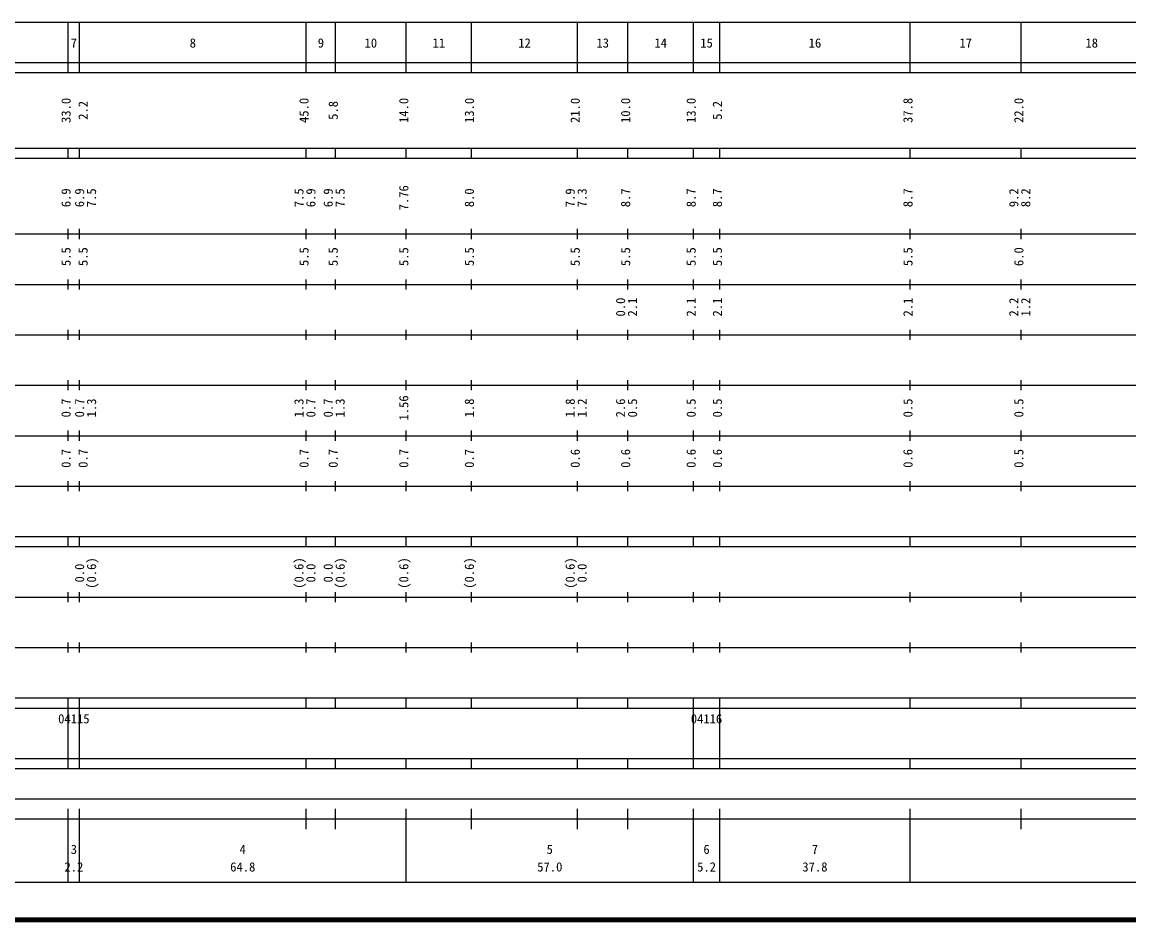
# Model space of a CAD drawing. Units: millimetres on the paper, enlarged 1000 times. Extents: x 40000 to 680000, y 20000 to 380000.
# Drawn here: x 191836 to 411368, y 20000 to 198000 of the extents above; entities that cross this region are included whole.
import ezdxf
from ezdxf.enums import TextEntityAlignment as Align

# ---------------------------------------------------------------- set-up
doc = ezdxf.new("R2010")
doc.units = ezdxf.units.MM
doc.header["$LTSCALE"] = 1000
doc.layers.add('M-TTL', color=2, linetype='Continuous', lineweight=140)
doc.layers.add('M-TTL-BAND', color=7, linetype='Continuous', lineweight=25)
doc.styles.add('ＭＳ ゴシック', font='')
doc.styles.get('ＭＳ ゴシック').set_extended_font_data('MS Gothic')

msp = doc.modelspace()

# ---------------------------------------------------------------- linework, layer by layer
at = {"layer": 'M-TTL'}
msp.add_line((40000, 20000), (680000, 20000), dxfattribs=at)
at = {"layer": 'M-TTL-BAND'}
for p, q in [((68000, 198000), (579000, 198000)), ((201000, 188000), (201000, 198000)), ((203200, 188000), (203200, 198000)), ((248200, 188000), (248200, 198000)), ((254000, 188000), (254000, 198000)), ((268000, 188000), (268000, 198000)), ((281000, 188000), (281000, 198000)), ((302000, 188000), (302000, 198000)), ((312000, 188000), (312000, 198000)), ((325000, 188000), (325000, 198000)), ((330200, 188000), (330200, 198000)), ((368000, 188000), (368000, 198000)), ((390000, 188000), (390000, 198000)), ((40000, 190000), (579000, 190000)), ((40000, 188000), (579000, 188000)), ((40000, 173000), (579000, 173000)), ((201000, 171000), (201000, 173000)), ((203200, 171000), (203200, 173000)), ((248200, 171000), (248200, 173000)), ((254000, 171000), (254000, 173000)), ((268000, 171000), (268000, 173000)), ((281000, 171000), (281000, 173000)), ((302000, 171000), (302000, 173000)), ((312000, 171000), (312000, 173000)), ((325000, 171000), (325000, 173000)), ((330200, 171000), (330200, 173000)), ((368000, 171000), (368000, 173000)), ((390000, 171000), (390000, 173000)), ((40000, 171000), (579000, 171000)), ((40000, 156000), (579000, 156000)), ((201000, 155000), (201000, 157000)), ((203200, 155000), (203200, 157000)), ((248200, 155000), (248200, 157000)), ((254000, 155000), (254000, 157000)), ((268000, 155000), (268000, 157000)), ((281000, 155000), (281000, 157000)), ((302000, 155000), (302000, 157000)), ((312000, 155000), (312000, 157000)), ((325000, 155000), (325000, 157000)), ((330200, 155000), (330200, 157000)), ((368000, 155000), (368000, 157000)), ((390000, 155000), (390000, 157000)), ((46000, 146000), (579000, 146000)), ((201000, 145000), (201000, 147000)), ((203200, 145000), (203200, 147000)), ((248200, 145000), (248200, 147000)), ((254000, 145000), (254000, 147000)), ((268000, 145000), (268000, 147000)), ((281000, 145000), (281000, 147000)), ((302000, 145000), (302000, 147000)), ((312000, 145000), (312000, 147000)), ((325000, 145000), (325000, 147000)), ((330200, 145000), (330200, 147000)), ((368000, 145000), (368000, 147000)), ((390000, 145000), (390000, 147000)), ((201000, 135000), (201000, 137000)), ((203200, 135000), (203200, 137000)), ((248200, 135000), (248200, 137000)), ((254000, 135000), (254000, 137000)), ((268000, 135000), (268000, 137000)), ((281000, 135000), (281000, 137000)), ((302000, 135000), (302000, 137000)), ((312000, 135000), (312000, 137000)), ((325000, 135000), (325000, 137000)), ((330200, 135000), (330200, 137000)), ((368000, 135000), (368000, 137000)), ((390000, 135000), (390000, 137000)), ((52000, 136000), (579000, 136000)), ((46000, 126000), (579000, 126000)), ((201000, 125000), (201000, 127000)), ((203200, 125000), (203200, 127000)), ((248200, 125000), (248200, 127000)), ((254000, 125000), (254000, 127000)), ((268000, 125000), (268000, 127000)), ((281000, 125000), (281000, 127000)), ((302000, 125000), (302000, 127000)), ((312000, 125000), (312000, 127000)), ((325000, 125000), (325000, 127000)), ((330200, 125000), (330200, 127000)), ((368000, 125000), (368000, 127000)), ((390000, 125000), (390000, 127000)), ((201000, 115000), (201000, 117000)), ((203200, 115000), (203200, 117000)), ((248200, 115000), (248200, 117000)), ((254000, 115000), (254000, 117000)), ((268000, 115000), (268000, 117000)), ((281000, 115000), (281000, 117000)), ((302000, 115000), (302000, 117000)), ((312000, 115000), (312000, 117000)), ((325000, 115000), (325000, 117000)), ((330200, 115000), (330200, 117000)), ((368000, 115000), (368000, 117000)), ((390000, 115000), (390000, 117000)), ((52000, 116000), (579000, 116000)), ((46000, 106000), (579000, 106000)), ((201000, 105000), (201000, 107000)), ((203200, 105000), (203200, 107000)), ((248200, 105000), (248200, 107000)), ((254000, 105000), (254000, 107000)), ((268000, 105000), (268000, 107000)), ((281000, 105000), (281000, 107000)), ((302000, 105000), (302000, 107000)), ((312000, 105000), (312000, 107000)), ((325000, 105000), (325000, 107000)), ((330200, 105000), (330200, 107000)), ((368000, 105000), (368000, 107000)), ((390000, 105000), (390000, 107000)), ((40000, 96000), (579000, 96000)), ((201000, 94000), (201000, 96000)), ((203200, 94000), (203200, 96000)), ((248200, 94000), (248200, 96000)), ((254000, 94000), (254000, 96000)), ((268000, 94000), (268000, 96000)), ((281000, 94000), (281000, 96000)), ((302000, 94000), (302000, 96000)), ((312000, 94000), (312000, 96000)), ((325000, 94000), (325000, 96000)), ((330200, 94000), (330200, 96000)), ((368000, 94000), (368000, 96000)), ((390000, 94000), (390000, 96000)), ((40000, 94000), (579000, 94000)), ((49000, 84000), (579000, 84000)), ((201000, 83000), (201000, 85000)), ((203200, 83000), (203200, 85000)), ((248200, 83000), (248200, 85000)), ((254000, 83000), (254000, 85000)), ((268000, 83000), (268000, 85000)), ((281000, 83000), (281000, 85000)), ((302000, 83000), (302000, 85000)), ((312000, 83000), (312000, 85000)), ((325000, 83000), (325000, 85000)), ((330200, 83000), (330200, 85000)), ((368000, 83000), (368000, 85000)), ((390000, 83000), (390000, 85000)), ((201000, 73000), (201000, 75000)), ((203200, 73000), (203200, 75000)), ((248200, 73000), (248200, 75000)), ((254000, 73000), (254000, 75000)), ((268000, 73000), (268000, 75000)), ((281000, 73000), (281000, 75000)), ((302000, 73000), (302000, 75000)), ((312000, 73000), (312000, 75000)), ((325000, 73000), (325000, 75000)), ((330200, 73000), (330200, 75000)), ((368000, 73000), (368000, 75000)), ((390000, 73000), (390000, 75000)), ((40000, 74000), (579000, 74000)), ((40000, 64000), (579000, 64000)), ((201000, 62000), (201000, 64000)), ((203200, 62000), (203200, 64000)), ((248200, 62000), (248200, 64000)), ((254000, 62000), (254000, 64000)), ((268000, 62000), (268000, 64000)), ((281000, 62000), (281000, 64000)), ((302000, 62000), (302000, 64000)), ((312000, 62000), (312000, 64000)), ((325000, 62000), (325000, 64000)), ((330200, 62000), (330200, 64000)), ((368000, 62000), (368000, 64000)), ((390000, 62000), (390000, 64000)), ((40000, 62000), (579000, 62000)), ((201000, 52000), (201000, 62000)), ((203200, 52000), (203200, 62000)), ((325000, 52000), (325000, 62000)), ((330200, 52000), (330200, 62000)), ((40000, 52000), (579000, 52000)), ((201000, 50000), (201000, 52000)), ((203200, 50000), (203200, 52000)), ((248200, 50000), (248200, 52000)), ((254000, 50000), (254000, 52000)), ((268000, 50000), (268000, 52000)), ((281000, 50000), (281000, 52000)), ((302000, 50000), (302000, 52000)), ((312000, 50000), (312000, 52000)), ((325000, 50000), (325000, 52000)), ((330200, 50000), (330200, 52000)), ((368000, 50000), (368000, 52000)), ((390000, 50000), (390000, 52000)), ((40000, 50000), (579000, 50000)), ((71000, 44000), (565000, 44000)), ((201000, 27500), (201000, 42000)), ((203200, 27500), (203200, 42000)), ((248200, 38000), (248200, 42000)), ((254000, 38000), (254000, 42000)), ((268000, 27500), (268000, 42000)), ((281000, 38000), (281000, 42000)), ((302000, 38000), (302000, 42000)), ((312000, 38000), (312000, 42000)), ((325000, 27500), (325000, 42000)), ((330200, 27500), (330200, 42000)), ((368000, 27500), (368000, 42000)), ((390000, 38000), (390000, 42000)), ((40000, 40000), (579000, 40000)), ((68000, 27500), (579000, 27500))]:
    msp.add_line(p, q, dxfattribs=at)

# ---------------------------------------------------------------- texts
at = {"layer": 'M-TTL-BAND', "style": 'ＭＳ ゴシック'}
for s, p in [('7', (202100, 192405)), ('8', (225700, 192405)), ('9', (251100, 192405)), ('10', (261000, 192405)), ('11', (274500, 192405)), ('12', (291500, 192405)), ('13', (307000, 192405)), ('14', (318500, 192405)), ('15', (327600, 192405)), ('16', (349100, 192405)), ('17', (379000, 192405)), ('18', (404000, 192405)), ('3', (202100, 32523)), ('4', (235600, 32523)), ('5', (296500, 32523)), ('6', (327600, 32523)), ('7', (349100, 32523)), ('2.2', (202100, 29033)), ('64.8', (235600, 29033)), ('57.0', (296500, 29033)), ('5.2', (327600, 29033)), ('37.8', (349100, 29033))]:
    msp.add_text(s, height=1833, dxfattribs=at).set_placement(p, align=Align.BOTTOM_CENTER)
for s, p in [('33.0', (202000, 180500)), ('2.2', (205387, 180500)), ('45.0', (249200, 180500)), ('5.8', (255000, 180500)), ('14.0', (269000, 180500)), ('13.0', (282000, 180500)), ('21.0', (303000, 180500)), ('10.0', (313000, 180500)), ('13.0', (326000, 180500)), ('5.2', (331200, 180500)), ('37.8', (369000, 180500)), ('22.0', (391000, 180500)), ('6.9', (202000, 163174)), ('6.9', (204691, 163174)), ('7.5', (207061, 163174)), ('7.5', (248200, 163174)), ('6.9', (250570, 163174)), ('6.9', (254000, 163174)), ('7.5', (256370, 163174)), ('7.76', (269000, 163174)), ('8.0', (282000, 163174)), ('7.9', (302000, 163174)), ('7.3', (304370, 163174)), ('8.7', (313000, 163174)), ('8.7', (326000, 163174)), ('8.7', (331200, 163174)), ('8.7', (369000, 163174)), ('9.2', (390000, 163174)), ('8.2', (392370, 163174)), ('5.5', (202000, 151500)), ('5.5', (205387, 151500)), ('5.5', (249200, 151500)), ('5.5', (255000, 151500)), ('5.5', (269000, 151500)), ('5.5', (282000, 151500)), ('5.5', (303000, 151500)), ('5.5', (313000, 151500)), ('5.5', (326000, 151500)), ('5.5', (331200, 151500)), ('5.5', (369000, 151500)), ('6.0', (391000, 151500)), ('0.0', (312000, 141500)), ('2.1', (314370, 141500)), ('2.1', (326000, 141500)), ('2.1', (331200, 141500)), ('2.1', (369000, 141500)), ('2.2', (390000, 141500)), ('1.2', (392370, 141500)), ('0.7', (202000, 121500)), ('0.7', (204691, 121500)), ('1.3', (207061, 121500)), ('1.3', (248200, 121500)), ('0.7', (250570, 121500)), ('0.7', (254000, 121500)), ('1.3', (256370, 121500)), ('1.56', (269000, 121500)), ('1.8', (282000, 121500)), ('1.8', (302000, 121500)), ('1.2', (304370, 121500)), ('2.6', (312000, 121500)), ('0.5', (314370, 121500)), ('0.5', (326000, 121500)), ('0.5', (331200, 121500)), ('0.5', (369000, 121500)), ('0.5', (391000, 121500)), ('0.7', (202000, 111500)), ('0.7', (205387, 111500)), ('0.7', (249200, 111500)), ('0.7', (255000, 111500)), ('0.7', (269000, 111500)), ('0.7', (282000, 111500)), ('0.6', (303000, 111500)), ('0.6', (313000, 111500)), ('0.6', (326000, 111500)), ('0.6', (331200, 111500)), ('0.6', (369000, 111500)), ('0.5', (391000, 111500)), ('0.0', (204691, 88764)), ('(0.6)', (207061, 88764)), ('(0.6)', (248200, 88764)), ('0.0', (250570, 88764)), ('0.0', (254000, 88764)), ('(0.6)', (256370, 88764)), ('(0.6)', (269000, 88764)), ('(0.6)', (282000, 88764)), ('(0.6)', (302000, 88764)), ('0.0', (304370, 88764))]:
    msp.add_text(s, height=1833, rotation=90, dxfattribs=at).set_placement(p, align=Align.BOTTOM_CENTER)
for s, p in [('04115', (198975, 58405)), ('04116', (324475, 58405))]:
    msp.add_text(s, height=1833, dxfattribs=at).set_placement(p, align=Align.BOTTOM_LEFT)

doc.saveas('drawing.dxf')
